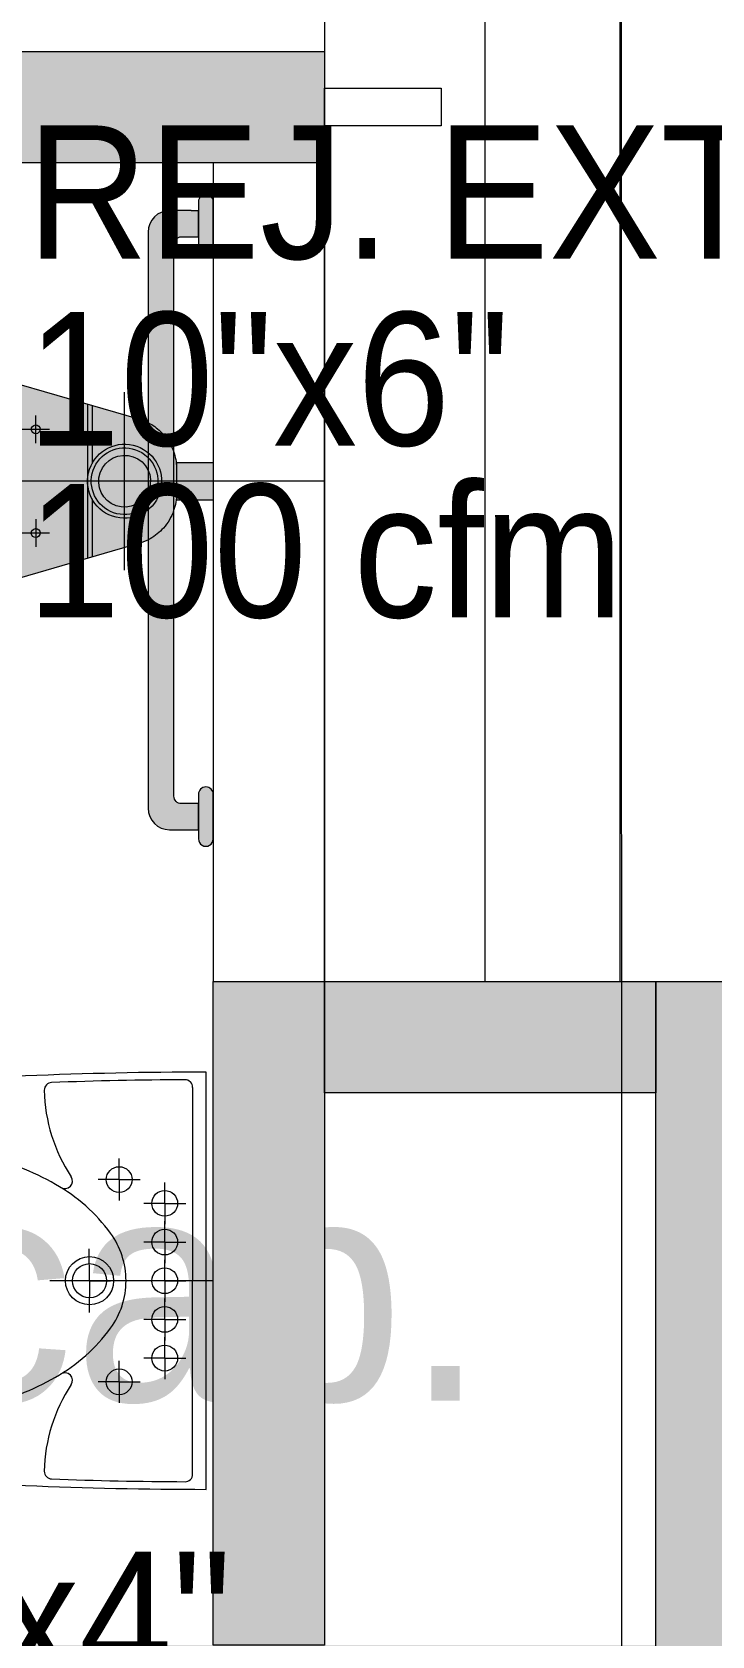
# Model space of a CAD drawing. Header units: metres. Extents: x 31.9 to 125.9, y -29 to 44.
# Drawn here: x 74.559 to 75.476, y -15.07 to -12.906 of the extents above; entities that cross this region are included whole.
import ezdxf

# ---------------------------------------------------------------- set-up
doc = ezdxf.new("R2010")
doc.units = ezdxf.units.M
for name, color, linetype, lineweight in [('ARQ', 8, 'Continuous', 0), ('M-HVAC-CDFF-IDEN', 7, 'Continuous', 9), ('M-HVAC-DUCT-IDEN', 7, 'Continuous', 9)]:
    doc.layers.add(name, color=color, linetype=linetype, lineweight=lineweight)
doc.styles.add('SansSerif', font='SANSS__.TTF', dxfattribs={"width": 0.9, "height": 0.1799999999999998})

# ---------------------------------------------------------------- blocks, each defined once
blk = doc.blocks.new('INODORO')
at = {"layer": 'ARQ'}
h = blk.add_hatch(color=256, dxfattribs=at)
edge = h.paths.add_edge_path()
edge.add_line((0.167138879916763, 0.3874542567732533), (0.0841340761049431, 0.1014604439486232))
edge.add_arc((0.0166338178486854, 0.1199999999093961), 0.0700000000000085, 269.9999996867988, 344.64191253289164, ccw=False)
edge.add_line((0.0166338174658449, 0.0499999999087777), (-0.0166338174676777, 0.0500000000906038))
edge.add_arc((-0.016633817085733, 0.1200000000917498), 0.0699999999999481, 195.3580868407373, 269.99999968683017, ccw=False)
edge.add_line((-0.08413407554513701, 0.1014604448682803), (-0.1671388762304913, 0.3874542586008414))
edge.add_arc((0.1445241762276623, 0.4779091156929099), 0.3245241738887575, 179.9999996868257, 196.1844647994607, ccw=False)
edge.add_arc((0.1445241762258433, 0.4779091156929099), 0.3245241738885062, 162.8823672647612, 179.9999996868052, ccw=False)
edge.add_arc((0.0735606987828419, 0.4997642400489898), 0.2502714864526803, 143.3683697551233, 162.8823672647904, ccw=False)
edge.add_arc((0.0285611388035818, 0.5332224222456718), 0.1941964442831833, 119.1220158624026, 143.3683697551146, ccw=False)
edge.add_arc((2.9203875e-09, 0.5844902877188362), 0.1355097122808655, 89.99999968678691, 119.12201586236091, ccw=False)
edge.add_arc((2.9203875e-09, 0.5844902877179265), 0.1355097122805724, 60.877983511279126, 89.9999996868533, ccw=False)
edge.add_arc((-0.0285611335220324, 0.5332224225594473), 0.1941964442830499, 36.63162961851879, 60.87798351123172, ccw=False)
edge.add_arc((-0.0735606938687283, 0.4997642408529829), 0.2502714864527536, 17.117632108836688, 36.631629618503325, ccw=False)
edge.add_arc((-0.1445241715509269, 0.4779091172708834), 0.3245241738884838, -3.131308972115221e-07, 17.117632108913824, ccw=False)
edge.add_arc((-0.1445241715500174, 0.4779091172695189), 0.3245241738885833, 343.81552050504206, 359.9999996868814, ccw=False)
blk.add_hatch(color=256, dxfattribs=at).paths.add_polyline_path([(0.0249999999987267, 0.0500000000006367), (-0.0250000000005457, 0.0500000000020009), (-0.0250000000014552, 0), (0.0249999999996362, 4.547e-13)])
at = {"layer": 'ARQ', "extrusion": (-1.5566525472e-06, -4.4737095447e-06, 0.9999999999887814)}
for p, q in [((-0.0512779855508256, 0.2400000002935485, 13.501742092681), (-0.0887220123605062, 0.2400000004986396, 13.50174203439367)), ((-0.0699999990584388, 0.2212779869937549, 13.50174197978049), (-0.069999998852893, 0.2587220138016164, 13.50174214729419)), ((0.0512779876389118, 0.2399999997337545, 13.50174225232502), (0.0887220144476828, 0.2399999995291182, 13.50174231061236)), ((0.0700000009418886, 0.2212779862279603, 13.50174219771184), (0.0700000011456155, 0.2587220130349124, 13.50174236522554)), ((0.1029590844498784, 0.169999999450738, 13.50174201961486), (-0.1029590831250857, 0.1700000005789661, 13.50174169907182)), ((-0.0237486835449659, 0.1640000001457338, 13.50174179553264), (-0.1013111289695416, 0.1640000005691036, 13.50174167479486)), ((0.1013111302281118, 0.1639999994617938, 13.50174199020731), (0.0237486848026833, 0.1639999998856183, 13.50174186946954))]:
    blk.add_line(p, q, dxfattribs=at)
at = {"layer": 'ARQ', "extrusion": (-1.5566525472e-06, -4.4737095447e-06, 0.9999999999887814), "flags": 128}
for points, elevation in [([(0.1671388799180908, 0.3874542567674592), (0.0841340761063266, 0.1014604439433082, -0.0167011858539135), (0.0827460431519839, 0.0969962248799978, -0.0228064528630514), (0.0803759648998266, 0.0910701072474405, -0.0218209622997338), (0.0776118789034668, 0.0856244843505995, -0.0347514792471935), (0.0722630478320732, 0.0775101332194199, -0.0365712911506086), (0.065478668989913, 0.0698583952563556, -0.0439883392274098), (0.055953944524454, 0.0620868957062605, -0.0521847935260016), (0.0431115439781712, 0.0552008485319434, -0.0824963867723115), (0.0207382643283103, 0.0501204355199821, -0.0146682033006329), (0.016633817465493, 0.049999999907792), (-0.0166338174681699, 0.0500000000892362, -0.083908947042246), (-0.0396378349518565, 0.0538878592796746, -0.0986986279768356), (-0.0632296782828643, 0.0677618366508902, -0.0824963867874234), (-0.0776167863289649, 0.0856331925254456, -0.0521847935286534), (-0.0834107733392284, 0.0990038548847728, -0.0091466910465832), (-0.0841340755424673, 0.1014604448637169), (-0.1671388762315909, 0.3874542585969077, -0.0384382318810308), (-0.1773120912419022, 0.436227508481503, -0.0322098651645196), (-0.179999997662262, 0.4779091174592618, -0.0043562944650778), (-0.1799507307570857, 0.4835636869435682, -0.0347539822823099), (-0.1760397497963983, 0.5284532426546146, -0.0218184611944585), (-0.1704152023055578, 0.5561978587393114, -0.0137793666262375), (-0.1656243812009251, 0.573427761838207, -0.0090242503766358), (-0.1628101955625901, 0.5820115332269507, -0.0228039516042641), (-0.1543373170048916, 0.6031968815550527, -0.0218209623747577), (-0.1444549128022155, 0.6226666811719203, -0.0315147983743547), (-0.1272792173413599, 0.6490932225697252, -0.0032331399943346), (-0.1257677262995335, 0.6510988845571141, -0.0365712911242686), (-0.1069463219407443, 0.6723266531382831, -0.0439883392046276), (-0.0805225559546658, 0.693886688675776, -0.0220501206487333), (-0.0659486565789375, 0.7028695782688371, -0.0301025395815668), (-0.05125606195865599, 0.7099322979612929, -0.0824963867841922), (-0.0079446084483641, 0.7197669127161005, -0.0146663661885284), (3.6587572e-09, 0.719999999991422, -0.0839082790123927), (0.0445320610557226, 0.7124737941473592, -0.0433837691539921), (0.0659486637128932, 0.7028695775453342, -0.0550790149373282), (0.1007063471003309, 0.6781437026464371, -0.0508149280683712), (0.1272792238852709, 0.6490932211777436, -0.0315497034242814), (0.1444720595537028, 0.6226362692529773, -0.0521855455748661), (0.1651875980231962, 0.5748313444857477, -0.0014683863351956), (0.1656243869217695, 0.5734277600260388, -0.0425164554927479), (0.1773120686760742, 0.5195909348136257, -0.0322100287174995), (0.1800000023387562, 0.4779091154888416, -0.0043571310662072), (0.1799507165077342, 0.4722534601760911, -0.0347522301866887), (0.1760399391368104, 0.4273661615002933, -0.0218196117753596), (0.1704151328853481, 0.3996200761491883, -0.0097069137479181), (0.167138857705388, 0.3874541802362085)], 13.50184572046907), ([(2.10209143665e-05, 0.6700604028757108, 0.0146663662201114), (-0.0049980160714407, 0.6699131491592321, 0.0824963867754862), (-0.0323601810299641, 0.6637000962787579, 0.0447953269140428), (-0.0459570889083387, 0.6566657190582808, 0.0073747332536994), (-0.0496328151280998, 0.6542484947989952, 0.0439883391764525), (-0.0699262428530629, 0.6376904075384654, 0.0365712911168267), (-0.0843810639122695, 0.6213875009867291, 0.0188768098917693), (-0.0908717233557279, 0.6121897254497327, 0.015864262478818), (-0.0979042313401942, 0.6005909817039088, 0.0218209623995093), (-0.1063467931616888, 0.5839578847887129, 0.0228039516112901), (-0.11358519381172, 0.5658591904561657, 0.0179099563173766), (-0.1180962050232618, 0.5512265233249379, 0.0048944974453076), (-0.1195818378695009, 0.5454905562712559, 0.0218184611920648), (-0.124827357386251, 0.5196155991474912, 0.0347539822809637), (-0.1284747844892388, 0.477751068541692, 0.0043562944693063), (-0.1285207313875723, 0.4724775501558188, 0.0322098651650438), (-0.126013958070092, 0.4336047886186073, 0.0336196500379373), (-0.1180962058839448, 0.3937285768771058, 0.0103533777945605), (-0.1156160600690441, 0.3852294822167833, 0.0084883444845169), (-0.1133215334037229, 0.3783427035490652)], 13.50174109866126), ([(0.1133635720422624, 0.3783427023080597, 0.0009349440113181), (0.1136277496650072, 0.3790973919334771, 0.0179081190670982), (0.1181382446900456, 0.3937285755838043, 0.0048942608912736), (0.1196238084346395, 0.3994642646617991, 0.0218196117238312), (0.1248695692754063, 0.4253405920407407, 0.0347522301599872), (0.1285168065081305, 0.4672030177138213, 0.0043571310470062), (0.1285627710560046, 0.4724775487488305, 0.032210028726899), (0.1260559723300845, 0.5113505064617754, 0.0336194864654326), (0.1181382455515812, 0.5512265220270888, 0.0103527910675619), (0.1156582502073494, 0.5597251381185752, 0.0521855455776311), (0.0979609155770011, 0.6005650010045886, 0.0158991415559226), (0.0909137645516698, 0.6121897244565649, 0.0665105114334335), (0.0651759842235907, 0.6421578962907079, 0.0403733848146336), (0.0459991305885239, 0.6566657185562396, 0.0580937513201958), (0.0281543067209428, 0.6653056955411218, 0.0839082790044594), (2.10209143665e-05, 0.6700604028757108)], 13.50174109866127)]:
    blk.add_lwpolyline(points, format="xyb", dxfattribs=dict(at, elevation=elevation))
at = {"layer": 'ARQ', "ltscale": 0.25, "extrusion": (-1.5566525472e-06, -4.4737095447e-06, 0.9999999999887814), "elevation": 13.50174109866126}
for points in [[(2.10175234599e-05, -0.1499395971131048), (2.10215969494e-05, 0.7200604028791215)], [(-0.1199789826137919, 0.1200604028850315), (0.1200210176653818, 0.1200604028813935)]]:
    blk.add_lwpolyline(points, dxfattribs=at)
at = {"layer": 'ARQ', "extrusion": (-1.5566525472e-06, -4.4737095447e-06, 0.9999999999887814), "elevation": 13.50174109866127}
blk.add_lwpolyline([(0.0250210175254287, 0.0500604028859863), (-0.0249789824728811, 0.0500604028855315), (-0.0249789824750483, 6.04028866683e-05), (0.025021017524171, 6.04028866683e-05)], close=True, dxfattribs=at)
at = {"layer": 'ARQ', "extrusion": (-1.556652547174008e-06, -4.473709544709044e-06, 0.9999999999887812)}
blk.add_ellipse((2.1245228e-09, 0.438210434820121, 13.50174305923893), major_axis=(0.1210894758802731, -0.0421337682255033), ratio=0.9999999999887806, start_param=3.962815268545562, end_param=6.131667520141916, dxfattribs=at)
at = {"layer": 'ARQ', "extrusion": (-1.556652547168421e-06, -4.473709544710988e-06, 0.9999999999887813)}
blk.add_ellipse((2.1245228e-09, 0.438210434820121, 13.50174305923893), major_axis=(0.08626053019274069, -0.0300148395202315), ratio=0.9999999999887816, start_param=4.528682651413999, end_param=5.565800137270519, dxfattribs=at)
at = {"layer": 'ARQ', "extrusion": (-1.556652547069511e-06, -4.473709544810609e-06, 0.9999999999887813)}
for centre in [(-0.0699999989565754, 0.2400000003976856, 13.50174206353734), (0.07000000104375201, 0.2399999996282531, 13.50174228146869)]:
    blk.add_ellipse(centre, major_axis=(0.0056667529156613, -0.0019717787378508), ratio=0.9999999999887814, dxfattribs=at)
at = {"layer": 'ARQ', "extrusion": (-1.556652547155208e-06, -4.473709544715585e-06, 0.9999999999887815)}
blk.add_ellipse((3.881837e-10, 0.120000000015807, 13.50174163565786), major_axis=(0.0472229409644698, -0.0164314894835613), ratio=0.9999999999887814, dxfattribs=at)
at = {"layer": 'ARQ', "extrusion": (-1.556652547174209e-06, -4.473709544708974e-06, 0.9999999999887813)}
blk.add_ellipse((3.881837e-10, 0.120000000015807, 13.50174163565786), major_axis=(0.0425006468680414, -0.014788340535414), ratio=0.9999999999887812, dxfattribs=at)
at = {"layer": 'ARQ', "extrusion": (-1.556652547156365e-06, -4.473709544715183e-06, 0.9999999999887816)}
blk.add_ellipse((3.881837e-10, 0.120000000015807, 13.50174163565786), major_axis=(0.0330560586750786, -0.011502042638485), ratio=0.9999999999887814, dxfattribs=at)
blk = doc.blocks.new('BARANADA SANIT 02')
at = {"layer": 'ARQ'}
h = blk.add_hatch(color=256, dxfattribs=at)
edge = h.paths.add_edge_path()
edge.add_arc((0.7724999999999725, -0.0429999999998998), 0.009999999999998004, 270.0000000000407, 360.0000000000407)
edge.add_line((0.7824999999999706, -0.0429999999998927), (0.7824999999999706, -0.0199999999998823))
edge.add_line((0.7824999999999706, -0.0199999999998823), (0.817499999999967, -0.0199999999998823))
edge.add_line((0.817499999999967, -0.0199999999998823), (0.8174999999999955, -0.0299999999998733))
edge.add_line((0.8174999999999955, -0.0299999999998733), (0.8177381380714905, -0.0299999999998875))
edge.add_line((0.8177381380714905, -0.0299999999998875), (0.8177381380714905, -0.058999999999898))
edge.add_arc((0.7887381380714942, -0.05899999999989802), 0.02899999999999636, -90, 1.1368683772161603e-13, ccw=False)
edge.add_line((0.7887381380714942, -0.0879999999998944), (0.5132381380714435, -0.0879999999998944))
edge.add_line((0.5132381380714435, -0.0879999999998944), (0.01138093096423631, -0.0879999999998802))
edge.add_arc((0.0113809309642363, -0.0589999999998838), 0.0289999999999964, 180, 270, ccw=False)
edge.add_line((-0.0176190690357601, -0.0589999999998838), (-0.0176190690357601, -0.0299999999998733))
edge.add_line((-0.0176190690357601, -0.0299999999998733), (-0.0176190690357601, -0.0199999999998823))
edge.add_line((-0.0176190690357601, -0.0199999999998823), (0.01761906903570319, -0.0199999999998966))
edge.add_line((0.0176190690357032, -0.0199999999998966), (0.0176190690357316, -0.0429999999998785))
edge.add_arc((0.02761906903574384, -0.04299999999987136), 0.01000000000001225, 180.0000000000409, 270.000000000041)
edge.add_line((0.027619069035751, -0.0529999999998836), (0.5132381380714435, -0.0529999999998978))
edge.add_line((0.5132381380714435, -0.0529999999998978), (0.7724999999999796, -0.0529999999998978))
edge = h.paths.add_edge_path()
edge.add_arc((0.7699999999999392, -0.00999999999993405), 0.00999999999993405, 89.9999999999186, 269.99999999991917, ccw=False)
edge.add_line((0.7699999999999534, 0), (0.8300000000000409, 1.42e-14))
edge.add_arc((0.8300000000000409, -0.00999999999993405), 0.00999999999994825, -90, 90, ccw=False)
edge.add_line((0.8300000000000409, -0.0199999999998823), (0.7699999999999251, -0.0199999999998681))
edge = h.paths.add_edge_path()
edge.add_arc((-0.03000000000007219, -0.00999999999993405), 0.00999999999993405, 89.99999999991871, 269.9999999999186, ccw=False)
edge.add_line((-0.030000000000058, 0), (0.030000000000058, 1.42e-14))
edge.add_arc((0.03000000000005799, -0.00999999999993405), 0.00999999999994825, -90, 90, ccw=False)
edge.add_line((0.030000000000058, -0.0199999999998823), (-0.0300000000000864, -0.0199999999998681))
for points in [[(-0.0300000000000864, -0.0199999999998681, -0.9999999999999998), (-0.030000000000058, 0), (0.030000000000058, 1.42e-14), (0.030000000000058, 1.42e-14, -0.9999999999999998), (0.030000000000058, -0.0199999999998823), (0.030000000000058, -0.0199999999998823), (-0.0300000000000864, -0.0199999999998681)], [(0.7699999999999251, -0.0199999999998681, -0.9999999999999998), (0.7699999999999534, 0), (0.8300000000000409, 1.42e-14), (0.8300000000000409, 1.42e-14, -0.9999999999999998), (0.8300000000000409, -0.0199999999998823), (0.8300000000000409, -0.0199999999998823), (0.7699999999999251, -0.0199999999998681)], [(0.7724999999999796, -0.0529999999998978, 0.4142135623730951), (0.7824999999999706, -0.0429999999998927), (0.7824999999999706, -0.0199999999998823), (0.817499999999967, -0.0199999999998823), (0.8174999999999955, -0.0299999999998733), (0.8177381380714905, -0.0299999999998875), (0.8177381380714905, -0.058999999999898, -0.4142135623730951), (0.7887381380714942, -0.0879999999998944), (0.5132381380714435, -0.0879999999998944), (0.0113809309642363, -0.0879999999998802, -0.4142135623730951), (-0.0176190690357601, -0.0589999999998838), (-0.0176190690357601, -0.0299999999998733), (-0.0176190690357601, -0.0199999999998823), (0.0176190690357032, -0.0199999999998966), (0.0176190690357316, -0.0429999999998785, 0.4142135623730951), (0.027619069035751, -0.0529999999998836), (0.5132381380714435, -0.0529999999998978)]]:
    blk.add_lwpolyline(points, format="xyb", close=True, dxfattribs=at)
blk = doc.blocks.new('lav discapacitados')
at = {"layer": 'ARQ'}
for p, q in [((0.135253219137212, 0.1249857523866922), (0.135253219137212, 0.1398517174943663)), ((0.5031648487233725, 0.1249857523866922), (0.5031648487233725, 0.1398517174943663)), ((0.3192090339321112, -0.3173512459202357), (0.3192090339321112, -0.0963769684626641)), ((0.3192090339321112, -0.1500449111522357), (0.3192090339321112, -0.1217486014688802)), ((0.3192090339321112, -0.1500449111522357), (0.2761677131779834, -0.14954767005338)), ((0.3192090339321112, -0.1500449111522357), (0.3624548523034718, -0.14954767005338)), ((0.3192090339321112, -0.1500449111522357), (0.3192090339321112, -0.1783412208355912)), ((0.1827583066583429, -0.1900212847035618), (0.1827583066583429, -0.1617249750202063)), ((0.4556597612022415, -0.1900212847017428), (0.4556597612022415, -0.1617249750183873)), ((0.1827583066583429, -0.1900212847035618), (0.1544619969749874, -0.1900212847035618)), ((0.1827583066583429, -0.1900212847035618), (0.1827583066583429, -0.2183175943869173)), ((0.1827583066583429, -0.1900212847035618), (0.2110546163416984, -0.1900212847035618)), ((0.4556597612022415, -0.1900212847017428), (0.427363451518886, -0.1900212847017428)), ((0.4556597612022415, -0.1900212847035618), (0.483956070885597, -0.1900212847035618)), ((0.4556597612022415, -0.1900212847017428), (0.4556597612022415, -0.2183175943850983)), ((0.2147981248413089, -0.2514394665199688), (0.2147981248413089, -0.2231431568366133)), ((0.267003579384891, -0.2514394665199688), (0.267003579384891, -0.2231431568366133)), ((0.3192090339321112, -0.2514394665199688), (0.3192090339321112, -0.2231431568366133)), ((0.3714144884756934, -0.2514394665199688), (0.3714144884756934, -0.2231431568366133)), ((0.4236199430229135, -0.2514394665199688), (0.4236199430229135, -0.2231431568366133)), ((0.2147981248413089, -0.2514394665199688), (0.1865018151579534, -0.2514394665199688)), ((0.2147981248413089, -0.2514394665217878), (0.2430944345246644, -0.2514394665217878)), ((0.2147981248413089, -0.2514394665199688), (0.2147981248413089, -0.2797357762033243)), ((0.267003579384891, -0.2514394665199688), (0.2387072697015355, -0.2514394665199688)), ((0.267003579384891, -0.2514394665217878), (0.2952998890682465, -0.2514394665217878)), ((0.267003579384891, -0.2514394665199688), (0.267003579384891, -0.2797357762033243)), ((0.3192090339321112, -0.2514394665199688), (0.2909127242487557, -0.2514394665199688)), ((0.3192090339321112, -0.2514394665217878), (0.3475053436154667, -0.2514394665217878)), ((0.3192090339321112, -0.2514394665199688), (0.3192090339321112, -0.2797357762033243)), ((0.3714144884756934, -0.2514394665199688), (0.3431181787923379, -0.2514394665199688)), ((0.3714144884756934, -0.2514394665217878), (0.3997107981590488, -0.2514394665217878)), ((0.3714144884756934, -0.2514394665199688), (0.3714144884756934, -0.2797357762033243)), ((0.4236199430229135, -0.2514394665199688), (0.395323633339558, -0.2514394665199688)), ((0.4236199430229135, -0.2514394665217878), (0.451916252706269, -0.2514394665217878)), ((0.4236199430229135, -0.2514394665199688), (0.4236199430229135, -0.2797357762033243)), ((0.0582521566498144, -0.2891646001048684), (0.3192090339321112, -0.2891646001048684)), ((0.580165911214408, -0.2891646001048684), (0.3192090339321112, -0.2891646001048684)), ((0.0377090339311508, -0.3073512459200174), (0.6007090339294336, -0.3073512459200174))]:
    blk.add_line(p, q, dxfattribs=at)
blk.add_lwpolyline([(0.135253219137212, 0.1249857523866922, 0.0577710403127236), (0.1503598284393774, -0.0053234044030432, 0.0714364488761166), (0.1891326298496096, -0.1042722415882054, 0.1064240047463505), (0.255175796322419, -0.1783472882184469, 0.1589711741621284), (0.3192090339321112, -0.1992340119745677, 0.1589711741621273)], format="xyb", dxfattribs=at)
for centre, radius in [((0.3192090339321112, -0.1500449111522357), 0.0325004545454486), ((0.3192090339321112, -0.1500449111522357), 0.0230318181818182), ((0.1827583066583429, -0.1900212847035618), 0.0174018181818182), ((0.4556597612022415, -0.1900212847035618), 0.0174018181818182), ((0.2147981248413089, -0.2514394665217878), 0.0174018181818182), ((0.267003579384891, -0.2514394665217878), 0.0174018181818182), ((0.3192090339321112, -0.2514394665217878), 0.0174018181818182), ((0.3714144884756934, -0.2514394665217878), 0.0174018181818182), ((0.4236199430229135, -0.2514394665217878), 0.0174018181818182)]:
    blk.add_circle(centre, radius, dxfattribs=at)
for centre, radius, start, end in [((0.0967174901702492, 0.1761675705688503), 0.0385357289663649, 79.48537993718864, 175.1509616286944), ((0.3192090339321112, 1.374917347020071), 1.180686774759321, 259.4853799371886, 280.5146200628114), ((0.5417005776903352, 0.1761675705688503), 0.0385357289663649, 4.849038371305557, 100.5146200628113), ((5.796283313211006, -0.3073512459200174), 5.758574279279992, 175.1509616286944, 180), ((-5.157865245350421, -0.3073512459200174), 5.758574279279992, 0, 4.849038371305557), ((0.1454895827732798, 0.1398517174943663), 0.0102363636363636, 81.99352669615462, 180), ((0.3192090339321112, 1.374917347020071), 1.236986774759321, 261.9935266961546, 278.0064733038454), ((0.4929284850873046, 0.1398517174943663), 0.0102363636363636, 0, 98.00647330384537), ((-0.0664098864513108, 0.1249857523866922), 0.5695747351746535, 346.7745530553977, 0), ((0.1241562364916717, 0.0801995696760969), 0.3738165951801937, 330.4302897228375, 346.7745530553977), ((5.796283313211006, -0.3073512459200174), 5.748337915643628, 177.9206928705051, 179.7161909513699), ((0.0619599407250462, -0.0991569113962214), 0.0102363636363636, 88.96034643525914, 177.9206928705051), ((0.0581817612032865, -0.3073512459200174), 0.2184649773478007, 56.42947407734792, 88.96034643525914), ((0.2442254417032927, 0.0120747022097021), 0.2357672865691353, 306.1311668824234, 330.4302897228375), ((0.580236306657298, -0.3073512459200174), 0.2184649773478007, 91.03965356474089, 123.570525922652), ((0.5764581271355383, -0.0991569113962214), 0.0102363636363636, 2.079307129494833, 91.03965356474089), ((-5.157865245350421, -0.3073512459200174), 5.748337915643628, 0.2838090486300583, 2.079307129494833), ((0.1846451419510231, -0.1167959607723787), 0.0102363636363636, 236.429474077348, 31.59130941341888), ((0.4537729259095613, -0.1167959607723787), 0.0102363636363636, 148.4086905865811, 303.5705259226521), ((0.3192090339321112, -0.09063606236532001), 0.108597949609807, 270, 306.1311668824234), ((0.0582521566498144, -0.2789282364688006), 0.0102363636363636, 179.7161909513699, 270), ((0.580165911214408, -0.2789282364688006), 0.0102363636363636, 270, 0.2838090486300583)]:
    blk.add_arc(centre, radius, start, end, dxfattribs=at)
blk = doc.blocks.new('PISO 9')
at = {"layer": 'ARQ', "ltscale": 0.01}
h = blk.add_hatch(color=256, dxfattribs=at)
h.dxf.hatch_style = 1
h.paths.add_polyline_path([(347.2881534911726, -2856.368976286525), (347.1381282519897, -2856.368976286525), (347.1380596693377, -2855.04395543377), (347.2880849085207, -2855.04395543377)])
h.paths.add_polyline_path([(347.1380596693361, -2855.356068006049), (347.1380596693361, -2855.206042766867), (346.5043883250069, -2855.206042766867), (346.5043883250069, -2855.356068006049)])
h.paths.add_polyline_path([(345.0504285109469, -2855.356395138925), (345.0504285109469, -2855.206369899743), (345.7043883240817, -2855.206042766867), (345.7043883240817, -2855.356068006049)])
h.paths.add_polyline_path([(343.6865620682313, -2855.356131639021), (343.6865620682313, -2855.206106399838), (344.2504285109314, -2855.205779266983), (344.2504285109314, -2855.355804506165)])
h.paths.add_polyline_path([(342.5366390291479, -2856.368917034884), (342.3866137899649, -2856.368917034884), (342.3865656373453, -2855.356096361853), (342.5365908765282, -2855.356096361853)])
h.paths.add_polyline_path([(342.3866137899649, -2856.368917034884), (347.2881534911726, -2856.368976286525), (347.2881534958137, -2856.518980487977), (342.3866137946061, -2856.518921236453)])
h.paths.add_polyline_path([(343.9897889866434, -2856.368776419806), (343.8397637474604, -2856.368776419806), (343.8397155948408, -2855.355955746774), (343.9897408340237, -2855.355955746774)])
h.paths.add_polyline_path([(345.638971238908, -2856.368876353165), (345.488945999725, -2856.368876353165), (345.488893880929, -2855.356094767445), (345.638919120112, -2855.356094767445)])
h.paths.add_polyline_path([(347.2694238553825, -2854.141584937934), (347.2694357204375, -2854.004946134206), (347.1193866185715, -2854.004946134206), (347.1193747535174, -2854.141584937934)])
h.paths.add_polyline_path([(348.9889858035563, -2853.854941184013), (345.3374779915384, -2853.854992214971), (345.3374779868973, -2854.004996416424), (348.9889857989151, -2854.004945385582)])
h.paths.add_polyline_path([(345.3374788632063, -2853.854954090471), (345.3376849808481, -2850.131202351466), (345.4876891823003, -2850.131202346825), (345.487483064775, -2853.85495408583)])
h.paths.add_polyline_path([(342.388724546302, -2852.905897443935), (344.4366091566806, -2852.905911757984), (344.4366091613217, -2853.055915959436), (343.4866091566805, -2853.055911757983), (343.4866091566805, -2853.855911757983), (343.3366091566807, -2853.854955999975), (343.3366091566807, -2853.055906696108), (342.3887245509432, -2853.055901645504)])
h.paths.add_polyline_path([(350.2092175685893, -2851.005084902324), (345.4877255104627, -2851.0049918155), (345.4877255058216, -2851.154996016952), (350.2092175639482, -2851.155089103892)])
h.paths.add_polyline_path([(346.7972852436812, -2851.00500749943), (346.7976483700265, -2849.973898942979), (346.9476525714788, -2849.973898938339), (346.9472894452499, -2851.005007494789)])
h.paths.add_polyline_path([(343.2361288327863, -2850.131022797045), (343.2361288327863, -2849.981022799599), (345.4878149547039, -2849.981205766068), (345.4878149547039, -2850.131205763514)])
h.paths.add_polyline_path([(350.0592175331801, -2851.005046306395), (350.0595799549451, -2844.480755684063), (350.2095841563973, -2844.480755679423), (350.2092217347488, -2851.005046301754)])
h.paths.add_polyline_path([(351.4125508645509, -2851.005065633899), (353.9873366063468, -2851.005004550259), (353.987336610988, -2851.155008751712), (351.412550869192, -2851.155069835468)])
h.paths.add_polyline_path([(351.4925990966792, -2851.155068155032), (351.4927123966879, -2853.954889164785), (351.6427614985539, -2853.954889164785), (351.6426480854066, -2851.155067839656)])
h.paths.add_polyline_path([(352.54512944262, -2853.804824939639), (353.588313391926, -2853.80480879836), (353.588313391926, -2853.954857900226), (352.54512944262, -2853.954874041504)])
h.paths.add_polyline_path([(351.6426811714334, -2855.113910609376), (353.5883226805527, -2855.113886778528), (353.5883226805527, -2855.263935880394), (351.6426811714334, -2855.263959711241)])
h.paths.add_polyline_path([(351.4926317325162, -2856.362296399158), (351.4929130692631, -2855.113910606041), (351.6429621711291, -2855.113910606041), (351.6426808343822, -2856.362296399158)])
h.paths.add_polyline_path([(353.5883168676896, -2856.368967624149), (353.5883556154479, -2857.264661579508), (353.4383065135819, -2857.264661579508), (353.4382677658236, -2856.368967624149)])
h.paths.add_polyline_path([(353.5883315048141, -2856.368967624264), (354.0353387694822, -2856.368960826278), (354.0353387694822, -2856.519009928144), (353.5883315048141, -2856.519016726129)])
h.paths.add_polyline_path([(354.1853878713036, -2856.368960826278), (354.1854128560719, -2857.568960826277), (354.0353637542059, -2857.568960826277), (354.0353387694377, -2856.368960826278)])
h.paths.add_polyline_path([(351.6427995925292, -2857.264666894305), (354.0353387694822, -2857.264660096313), (354.0353387694822, -2857.414709198179), (351.6427995925292, -2857.41471599617)])
h.paths.add_polyline_path([(351.4926317325176, -2857.264666894121), (351.4929101748892, -2858.461036820181), (351.6429592767552, -2858.461036820181), (351.6426808343836, -2857.264666894121)])
h.paths.add_polyline_path([(351.0294006386798, -2858.461107698912), (351.6426839326948, -2858.461026982124), (351.6426839326948, -2858.61107608399), (351.0294006386798, -2858.611156800777)])
h.paths.add_polyline_path([(349.832782494733, -2856.368995631992), (349.8342056235117, -2859.980562953583), (349.9842547253777, -2859.980562953583), (349.982831596599, -2856.368995631992)])
h.paths.add_polyline_path([(350.1270301428617, -2858.461139229078), (349.98365599572, -2858.461127398354), (349.98365599572, -2858.61117650022), (350.1270301428617, -2858.611188330943)])
h.paths.add_polyline_path([(352.2337223853954, -2858.461107698914), (354.0353464456027, -2858.461026982122), (354.0353464456027, -2858.611076083988), (352.2337223853954, -2858.611156800779)])
h.paths.add_polyline_path([(353.6194685378462, -2860.7769417958), (353.6194930768113, -2862.280607882768), (353.4694439749453, -2862.280607882768), (353.4694194359802, -2860.7769417958)])
h.paths.add_polyline_path([(353.6194715538054, -2860.77693100904), (354.035349948716, -2860.77689073295), (354.035349948716, -2860.926939834816), (353.6194715538054, -2860.926980110905)])
h.paths.add_polyline_path([(354.1853955418451, -2860.776899953183), (354.1854200808102, -2862.280566040151), (354.0353709789442, -2862.280566040151), (354.0353464399791, -2860.776899953183)])
h.paths.add_polyline_path([(350.384194758097, -2862.280588873095), (354.1853955403637, -2862.280566040151), (354.1853955403637, -2862.430615142018), (350.384194758097, -2862.430637974962)])
h.paths.add_polyline_path([(349.8842593534157, -2862.430615865844), (349.8841947568858, -2862.380562136068), (350.3841624598501, -2862.38056213594), (350.38422705638, -2862.430615865715)])
h.paths.add_polyline_path([(349.8842593534157, -2862.430615865844), (349.8342056236399, -2862.430680462374), (349.8342056235117, -2859.980594837415), (349.8842593532875, -2859.980530240885)])
at = {"layer": 'ARQ'}
for points in [[(337.2462926923492, -2808.174640685943), (322.793002599027, -2808.174641661808), (322.7931428658258, -2862.230619120626), (337.2462915409963, -2862.23061920934), (337.246292588334, -2859.870560841265), (340.2456331889175, -2859.87056279821), (340.2456321922509, -2862.230615921689), (347.0882973959031, -2862.230506966198), (347.0882973854552, -2859.870561760702), (350.0843364386335, -2859.87056172742), (350.0843364629782, -2862.230563919215), (353.9855372397865, -2862.230611985586), (353.9855372395832, -2861.470460356305), (353.9896790534717, -2861.47045548959), (353.9871366127331, -2808.130689921645), (340.1954938427953, -2808.130564127458), (340.1954977096584, -2809.851385689247), (337.2462924734734, -2809.851519111268)], [(353.5883315048231, -2856.368963435432), (353.8053604828594, -2856.36896343471), (353.8053242547369, -2851.155088231663), (353.5882952790289, -2851.155088231454)], [(351.6426811714332, -2855.113910609376), (353.5883226805524, -2855.113886778528), (353.5883226805524, -2855.263935880394), (351.6426811714332, -2855.263959711241)], [(353.7456928086046, -2855.163559215734), (353.7456928095141, -2855.214263441399), (353.5883226805415, -2855.214263442061), (353.5883226805634, -2855.163559216861)], [(353.5883168676896, -2856.368967624149), (353.588353051422, -2855.263936798947), (353.438303949556, -2855.263936798947), (353.4382677658236, -2856.368967624149)], [(353.5883168676896, -2856.368967624149), (353.5883556154479, -2857.264661579508), (353.4383065135819, -2857.264661579508), (353.4382677658236, -2856.368967624149)], [(353.5883315048141, -2856.368967624264), (354.0353387694822, -2856.368960826278), (354.0353387694822, -2856.519009928144), (353.5883315048141, -2856.519016726129)], [(354.1853878713036, -2856.368960826278), (354.1854124082918, -2857.568960826277), (354.0353633064258, -2857.568960826277), (354.0353387694377, -2856.368960826278)]]:
    blk.add_lwpolyline(points, close=True, dxfattribs=at)
blk.add_lwpolyline([(353.9873625998125, -2856.368961555889), (353.9871391729587, -2808.124625031719), (351.0593296993677, -2808.124641685025), (351.0593296993677, -2808.355656140981)], dxfattribs=at)
at = {"layer": 'ARQ', "xscale": -1, "rotation": 270}
blk.add_blockref('BARANADA SANIT 02', (353.438268074937, -2856.146421729834), dxfattribs=at)
at = {"layer": 'ARQ'}
for name, p, rotation in [('INODORO', (353.4386558133604, -2855.693803442995, -13.50174105989643), 90.00000000000001), ('lav discapacitados', (353.1213182289578, -2857.091896146927), 90.00000137059364)]:
    blk.add_blockref(name, p, dxfattribs=dict(at, rotation=rotation))
blk.add_text('Wc Discap.', height=0.3, rotation=0.06685865453028599, dxfattribs=at).set_placement((351.7789687272702, -2856.936704857762))

msp = doc.modelspace()

# ---------------------------------------------------------------- block references
at = {"layer": 'ARQ', "linetype": 'Continuous'}
msp.add_blockref('PISO 9', (-278.6348317716115, 2842.181911951618), dxfattribs=at)

# ---------------------------------------------------------------- texts
at = {"layer": 'M-HVAC-CDFF-IDEN', "char_height": 0.1799999999999998, "attachment_point": 1, "style": 'SansSerif'}
for s, insert, width in [('REJ. EXT.', (74.55219936270605, -13.03174453174919), 1.255442624999999), ('10"x6"', (74.55219936270605, -13.28375416114393), 0.7792402499999991), ('100 cfm', (74.55219936270605, -13.51561249489687), 0.959619937499999)]:
    msp.add_mtext(s, dxfattribs=dict(at, insert=insert, width=width))
at = {"layer": 'M-HVAC-DUCT-IDEN', "insert": (74.30289739358638, -14.95629846659186), "char_height": 0.1799999999999998, "width": 0.6277213124999994, "attachment_point": 1, "style": 'SansSerif'}
msp.add_mtext('8"x4"', dxfattribs=at)

doc.saveas('drawing.dxf')
